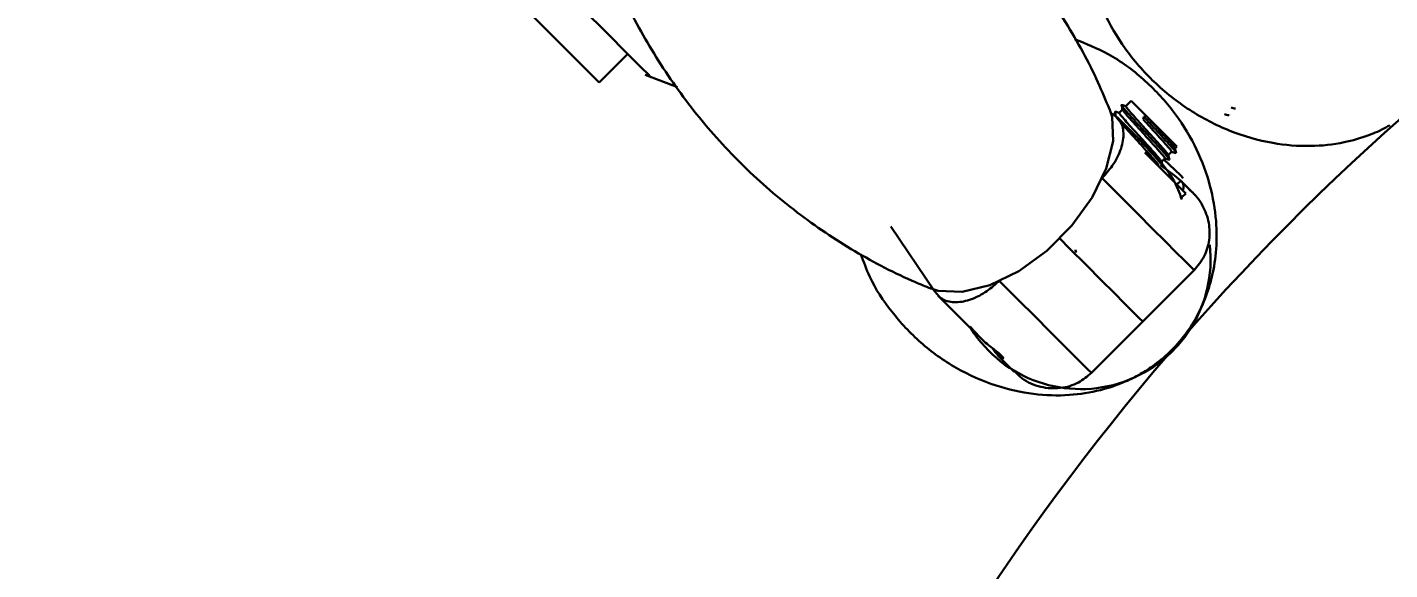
# Model space of a CAD drawing. Header units: millimetres. Extents: x 786 to 1380, y -734 to -314.
# Drawn here: x 1145.92 to 1171.24, y -481.01 to -470.93 of the extents above; entities that cross this region are included whole.
import ezdxf

# ---------------------------------------------------------------- set-up
doc = ezdxf.new("R2010")
doc.units = ezdxf.units.MM
doc.header["$PDSIZE"] = -1
doc.layers.add('粗实线层', color=7, linetype='Continuous', lineweight=15)
doc.dimstyles.new('ISO-25', dxfattribs={"dimtxt": 2.5, "dimasz": 2.5, "dimexe": 1.25, "dimexo": 0.625, "dimtad": 1, "dimtxsty": 'Standard', "dimcen": 2.5, "dimadec": 0, "dimazin": 0, "dimtfac": 1, "dimtmove": 0, "dimatfit": 3, "dimfxl": 1, "dimarcsym": 0})

# ---------------------------------------------------------------- blocks, each defined once
blk = doc.blocks.new('*D130')
at = {"color": 0, "lineweight": -2, "transparency": 16777216}
for p, q in [((1145.915, -458.612), (1145.915, -342.532)), ((1246.277, -506.307), (1246.277, -342.532)), ((1149.995, -344.532), (1242.197, -344.532))]:
    blk.add_line(p, q, dxfattribs=at)
at = {"color": 0, "transparency": 16777216}
for points in [[(1149.995, -343.852), (1149.995, -345.212), (1145.915, -344.532)], [(1242.197, -343.852), (1242.197, -345.212), (1246.277, -344.532)]]:
    blk.add_solid(points, dxfattribs=at)
at = {"layer": 'Defpoints', "color": 0, "transparency": 16777216}
for p in [(1246.277, -344.532), (1145.915, -458.612), (1246.277, -506.307)]:
    blk.add_point(p, dxfattribs=at)
at = {"color": 0, "transparency": 16777216, "insert": (1196.096, -340.966), "char_height": 3.5, "attachment_point": 5}
blk.add_mtext('200,72', dxfattribs=at)

msp = doc.modelspace()

# ---------------------------------------------------------------- linework, layer by layer
at = {"layer": '粗实线层', "color": 7, "linetype": 'Continuous', "lineweight": 30}
for p, q in [((1156.5439, -471.9531), (1157.0742, -471.4227)), ((1157.3995, -471.811), (1158.001, -472.0424)), ((1166.2702, -472.4565), (1166.2085, -472.5183)), ((1166.4318, -472.295), (1166.3323, -472.3945)), ((1166.1282, -472.5058), (1166.133, -472.5013)), ((1166.6658, -472.5902), (1166.6529, -472.6386)), ((1166.6658, -472.5902), (1166.7141, -472.5773)), ((1167.2803, -473.1435), (1166.7141, -472.5773)), ((1168.2494, -472.5618), (1168.2482, -472.5572)), ((1167.2434, -473.1804), (1167.2803, -473.1435)), ((1167.4451, -474.0154), (1166.684, -473.2543)), ((1166.9959, -473.4279), (1167.0577, -473.3662)), ((1167.1197, -473.3041), (1167.1814, -473.2424)), ((1166.9268, -473.4971), (1166.9339, -473.4899)), ((1167.2355, -473.6851), (1166.9742, -473.4876)), ((1167.3499, -473.7786), (1167.2355, -473.6851)), ((1167.2791, -473.8494), (1167.3499, -473.7786)), ((1167.4451, -474.0154), (1167.3668, -474.0937)), ((1161.9656, -474.6324), (1162.7767, -475.8317)), ((1165.4081, -475.1219), (1165.4071, -475.1182)), ((1166.6452, -476.3975), (1167.6, -475.4427)), ((1165.6904, -477.3523), (1166.6452, -476.3975)), ((1163.8459, -476.885), (1163.8748, -476.9298))]:
    msp.add_line(p, q, dxfattribs=at)
at = {"layer": '粗实线层', "color": 7, "linetype": 'Continuous', "lineweight": 30, "flags": 128}
for points in [[(1151.6295, -467.0387), (1151.6813, -467.0905), (1151.862, -467.2711), (1152.1625, -467.5717), (1152.5668, -467.9759), (1153.053, -468.4621), (1153.5949, -469.0041), (1154.1634, -469.5726), (1154.7277, -470.1369), (1155.2575, -470.6667), (1155.7241, -471.1333), (1156.1025, -471.5117), (1156.3722, -471.7814), (1156.5187, -471.9279), (1156.5439, -471.9531)], [(1154.5397, -468.8882), (1155.1374, -469.4859), (1155.7122, -470.0607), (1156.2393, -470.5878), (1156.6954, -471.0439), (1157.0607, -471.4092), (1157.3192, -471.6676), (1157.4595, -471.808), (1157.4844, -471.8329)], [(1162.6925, -475.7798), (1162.8415, -475.8261), (1163.291, -475.8459), (1163.803, -475.7202), (1164.3394, -475.4584), (1164.8605, -475.0799), (1165.3276, -474.6128), (1165.7061, -474.0917), (1165.9679, -473.5553), (1166.0936, -473.0433), (1166.0738, -472.5938), (1166.0272, -472.4441)], [(1166.7141, -472.5773), (1166.5719, -472.4351), (1166.473, -472.3362), (1166.4323, -472.2956), (1166.4318, -472.295)], [(1166.7696, -473.198), (1166.7036, -473.1321), (1166.6354, -473.0638), (1166.5648, -472.9932), (1166.492, -472.9204), (1166.4169, -472.8453), (1166.3396, -472.768), (1166.2601, -472.6885), (1166.1784, -472.6068)], [(1167.0396, -473.3842), (1167.3486, -473.6785), (1167.3943, -473.733)], [(1165.888, -473.7306), (1166.239, -474.0816), (1166.5532, -474.3958), (1166.8292, -474.6718), (1167.0658, -474.9084), (1167.2619, -475.1046), (1167.4168, -475.2594), (1167.5297, -475.3723), (1167.6, -475.4427)], [(1167.5748, -474.0032), (1167.557, -473.9854), (1167.5365, -473.965), (1167.5136, -473.942), (1167.488, -473.9164), (1167.4599, -473.8883), (1167.4293, -473.8577), (1167.3961, -473.8245), (1167.3604, -473.7889)], [(1165.1031, -474.8554), (1165.2841, -475.0364), (1165.5983, -475.3506), (1165.8743, -475.6266), (1166.111, -475.8632), (1166.3071, -476.0594), (1166.462, -476.2143), (1166.5748, -476.3271), (1166.6452, -476.3975)], [(1166.6452, -476.3975), (1166.5748, -476.3271), (1166.462, -476.2143), (1166.3071, -476.0594), (1166.111, -475.8632), (1165.8743, -475.6266), (1165.5983, -475.3506), (1165.2841, -475.0364), (1165.1031, -474.8554)], [(1163.9783, -475.6403), (1164.3293, -475.9913), (1164.6435, -476.3055), (1164.9195, -476.5815), (1165.1561, -476.8181), (1165.3523, -477.0142), (1165.5071, -477.1691), (1165.62, -477.282), (1165.6904, -477.3523)], [(1162.8424, -475.9186), (1162.9453, -476.0215), (1163.0447, -476.1209), (1163.1406, -476.2168), (1163.233, -476.3092), (1163.3218, -476.3979), (1163.4069, -476.4831), (1163.4884, -476.5646), (1163.5662, -476.6423)], [(1163.9612, -477.0374), (1164.0118, -477.0879), (1164.0583, -477.1345), (1164.1009, -477.1771), (1164.1395, -477.2156), (1164.174, -477.2502), (1164.2045, -477.2807), (1164.231, -477.3071), (1164.2534, -477.3296)]]:
    msp.add_lwpolyline(points, dxfattribs=at)
at = {"layer": '粗实线层', "color": 7, "linetype": 'Continuous', "lineweight": 30}
for centre, radius, start, end in [((1201.2771, -506.3068), 45, 131.51202, 330.23211), ((1165.4941, -475.2395), 2.4134, 212.3964, 6.3485)]:
    msp.add_arc(centre, radius, start, end, dxfattribs=at)
for points, knots in [([(1172.1868, -471.7963), (1172.2391, -471.6974), (1172.3601, -471.4686), (1172.4882, -471.0698), (1172.5776, -470.5651), (1172.5804, -469.9583), (1172.4643, -469.2787), (1172.2063, -468.5712), (1171.8024, -467.8839), (1171.2615, -467.2617), (1170.6042, -466.7378), (1169.8559, -466.3612), (1169.2762, -466.163), (1168.9494, -466.1411), (1168.9019, -466.1379)], [0, 0, 0, 0, 0.0384161, 0.08889, 0.1546145, 0.2352156, 0.3279754, 0.42912, 0.535736, 0.6457696, 0.7576644, 0.8698615, 0.9810643, 1, 1, 1, 1]), ([(1166.0259, -472.4521), (1165.9569, -472.2843), (1165.7294, -471.7309), (1165.227, -470.8193), (1164.4795, -469.7594), (1163.5978, -468.7887), (1162.6076, -467.9306), (1161.5328, -467.2091), (1160.6844, -466.7682), (1160.2043, -466.5746), (1160.1102, -466.5366)], [0, 0, 0, 0, 0.0645936, 0.2130421, 0.3632868, 0.5143495, 0.6653304, 0.8154164, 0.9638304, 1, 1, 1, 1]), ([(1165.5723, -469.4088), (1165.5958, -469.5812), (1165.6534, -470.0051), (1165.904, -470.6552), (1166.3039, -471.3431), (1166.8458, -471.9659), (1167.5032, -472.4869), (1168.2499, -472.8745), (1169.014, -473.0948), (1169.7328, -473.1544), (1170.3319, -473.0942), (1170.7997, -472.957), (1171.0832, -472.8385), (1171.2114, -472.7601), (1171.2347, -472.7459)], [0, 0, 0, 0, 0.0688817, 0.1693433, 0.2752393, 0.38453, 0.4956691, 0.6071086, 0.7175606, 0.8103612, 0.8912262, 0.9501754, 0.9909494, 1, 1, 1, 1]), ([(1156.7864, -469.8627), (1156.8559, -470.0317), (1157.0838, -470.5863), (1157.5867, -471.4991), (1158.3343, -472.559), (1159.216, -473.5297), (1160.2062, -474.3877), (1161.281, -475.1093), (1162.1297, -475.5503), (1162.6103, -475.7441), (1162.7048, -475.7823)], [0, 0, 0, 0, 0.0650149, 0.2133725, 0.3635245, 0.5144936, 0.6653817, 0.8153753, 0.9636978, 1, 1, 1, 1]), ([(1161.4074, -475.1473), (1161.4582, -475.2882), (1161.5961, -475.6706), (1161.9699, -476.2314), (1162.5072, -476.8103), (1163.165, -477.2804), (1163.8776, -477.5997), (1164.5918, -477.7618), (1165.2466, -477.7839), (1165.8191, -477.6964), (1166.2624, -477.5479), (1166.6, -477.3797), (1166.8936, -477.1892), (1167.217, -476.9122), (1167.4666, -476.6067), (1167.6649, -476.284), (1167.8164, -475.9632), (1167.95, -475.5324), (1168.0267, -475.0175), (1168.0154, -474.4199), (1167.8862, -473.7659), (1167.6197, -473.0945), (1167.2116, -472.4484), (1166.6681, -471.8749), (1166.0532, -471.4182), (1165.5901, -471.2334), (1165.379, -471.1492)], [0, 0, 0, 0, 0.0326714, 0.08868, 0.1467032, 0.2058753, 0.2652721, 0.3167986, 0.3640937, 0.4043256, 0.4358756, 0.4558771, 0.4752364, 0.4993332, 0.5305607, 0.5440951, 0.5687023, 0.5975995, 0.633381, 0.6758793, 0.7242903, 0.7771845, 0.8331933, 0.8912161, 0.9503884, 1, 1, 1, 1]), ([(1167.1321, -473.3822), (1167.1362, -473.3844), (1167.1502, -473.3922), (1167.1169, -473.3481), (1167.0372, -473.2551), (1166.9138, -473.1185), (1166.7657, -472.9571), (1166.6089, -472.787), (1166.4625, -472.6273), (1166.3424, -472.4939), (1166.2677, -472.4058), (1166.2386, -472.3663), (1166.2541, -472.3758), (1166.258, -472.3783)], [0, 0, 0, 0, 0.0424227, 0.1449861, 0.2474242, 0.3497772, 0.4520897, 0.5544089, 0.6567848, 0.7592593, 0.8618524, 0.9643588, 1, 1, 1, 1]), ([(1166.2482, -472.3738), (1166.252, -472.3879), (1166.2595, -472.4163), (1166.2671, -472.4446), (1166.2709, -472.4588)], [0, 0, 0, 0, 0.50010403, 1, 1, 1, 1]), ([(1166.333, -472.3937), (1166.32, -472.3903), (1166.2927, -472.383), (1166.2655, -472.3757), (1166.2513, -472.372)], [0, 0, 0, 0, 0.4796243, 1, 1, 1, 1]), ([(1167.0521, -473.3606), (1167.0544, -473.3613), (1167.063, -473.3639), (1167.0281, -473.3185), (1166.9519, -473.229), (1166.8383, -473.1021), (1166.7051, -472.9556), (1166.5986, -472.8388), (1166.4987, -472.7288), (1166.4057, -472.6255), (1166.3185, -472.525), (1166.2728, -472.4685), (1166.2757, -472.4651), (1166.2766, -472.4641)], [0, 0, 0, 0, 0.0394044, 0.1493496, 0.2592947, 0.3692375, 0.4791824, 0.5891277, 0.622474, 0.732417, 0.8423601, 0.9523048, 1, 1, 1, 1]), ([(1167.1168, -473.2994), (1167.1173, -473.2995), (1167.123, -473.3003), (1167.0882, -473.2561), (1167.0134, -473.1681), (1166.8995, -473.0408), (1166.7663, -472.8944), (1166.6598, -472.7776), (1166.5599, -472.6676), (1166.467, -472.5644), (1166.3792, -472.4633), (1166.3318, -472.4042), (1166.3361, -472.4012), (1166.3378, -472.4001)], [0, 0, 0, 0, 0.0112228, 0.121765, 0.2323058, 0.3428471, 0.4533912, 0.5639326, 0.5974551, 0.7079963, 0.8185389, 0.929081, 1, 1, 1, 1]), ([(1168.2884, -472.4182), (1168.3015, -472.4217), (1168.3287, -472.429), (1168.356, -472.4363), (1168.3702, -472.4401)], [0, 0, 0, 0, 0.4802355, 1, 1, 1, 1]), ([(1166.0794, -472.529), (1166.1377, -472.5755), (1166.2544, -472.6687), (1166.304, -472.9175), (1166.2472, -473.206), (1166.1005, -473.4939), (1165.9549, -473.6561), (1165.888, -473.7306)], [0, 0, 0, 0, 0.2157737, 0.4317608, 0.6405156, 0.8349251, 1, 1, 1, 1]), ([(1166.1247, -472.4984), (1166.1285, -472.5126), (1166.136, -472.541), (1166.1436, -472.5693), (1166.1474, -472.5835)], [0, 0, 0, 0, 0.5000946, 1, 1, 1, 1]), ([(1166.2093, -472.5175), (1166.196, -472.5139), (1166.1684, -472.5066), (1166.1409, -472.4993), (1166.1268, -472.4955)], [0, 0, 0, 0, 0.4846685, 1, 1, 1, 1]), ([(1166.9284, -473.4843), (1166.9307, -473.485), (1166.9393, -473.4876), (1166.9044, -473.4422), (1166.8282, -473.3527), (1166.7146, -473.2259), (1166.5814, -473.0793), (1166.4748, -472.9626), (1166.375, -472.8526), (1166.2819, -472.7492), (1166.1949, -472.6489), (1166.1495, -472.593), (1166.1521, -472.5895), (1166.1529, -472.5885)], [0, 0, 0, 0, 0.0396351, 0.1502218, 0.2608089, 0.3713959, 0.4819852, 0.5925722, 0.6261163, 0.7367011, 0.8472865, 0.9578752, 1, 1, 1, 1]), ([(1166.9918, -473.4228), (1166.9896, -473.417), (1166.9846, -473.404), (1166.921, -473.328), (1166.8203, -473.2139), (1166.6922, -473.0725), (1166.5537, -472.9208), (1166.4211, -472.7748), (1166.309, -472.6494), (1166.2352, -472.5623), (1166.2023, -472.5193), (1166.2115, -472.5226), (1166.2136, -472.5234)], [0, 0, 0, 0, 0.0883723, 0.1981476, 0.307925, 0.4176995, 0.5274749, 0.6372508, 0.7470295, 0.8568052, 0.9665815, 1, 1, 1, 1]), ([(1167.1759, -473.2369), (1167.1782, -473.2375), (1167.1868, -473.2401), (1167.1518, -473.1948), (1167.0757, -473.1053), (1166.9621, -472.9784), (1166.8289, -472.8319), (1166.7221, -472.7148), (1166.666, -472.653), (1166.6529, -472.6385)], [0, 0, 0, 0, 0.0633033, 0.2399305, 0.4165557, 0.5931837, 0.7698052, 0.94643, 1, 1, 1, 1]), ([(1167.2582, -473.2604), (1167.2612, -473.26), (1167.2681, -473.259), (1167.2151, -473.1936), (1167.1169, -473.0822), (1166.9821, -472.9341), (1166.8236, -472.762), (1166.7195, -472.6487), (1166.6658, -472.5902)], [0, 0, 0, 0, 0.1329925, 0.3038967, 0.4748795, 0.6460228, 0.8173774, 1, 1, 1, 1]), ([(1167.2407, -473.1757), (1167.2411, -473.1757), (1167.2467, -473.1765), (1167.2119, -473.1324), (1167.1372, -473.0444), (1167.0232, -472.9171), (1166.8902, -472.7707), (1166.7833, -472.6537), (1166.7272, -472.5917), (1166.7141, -472.5773)], [0, 0, 0, 0, 0.0175135, 0.2027742, 0.3880344, 0.5732952, 0.7585578, 0.9438172, 1, 1, 1, 1]), ([(1168.1646, -472.542), (1168.1778, -472.5455), (1168.2052, -472.5528), (1168.2325, -472.5601), (1168.2467, -472.5639)], [0, 0, 0, 0, 0.4824397, 1, 1, 1, 1]), ([(1167.0116, -473.5039), (1167.0113, -473.5008), (1167.0106, -473.4929), (1166.9495, -473.4201), (1166.8428, -473.3001), (1166.7025, -473.1466), (1166.5877, -473.0221), (1166.5292, -472.9584), (1166.5205, -472.9489)], [0, 0, 0, 0, 0.1305644, 0.338606, 0.5468278, 0.75531, 0.9637249, 1, 1, 1, 1]), ([(1166.7585, -473.1872), (1166.9706, -473.4194), (1167.2252, -473.6982), (1167.3488, -474.0677), (1167.3695, -474.1294)], [0, 0, 0, 0, 0.8330174, 1, 1, 1, 1]), ([(1167.2653, -473.2622), (1167.2615, -473.2481), (1167.2539, -473.2197), (1167.2464, -473.1914), (1167.2426, -473.1773)], [0, 0, 0, 0, 0.5000715, 1, 1, 1, 1]), ([(1167.018, -473.5108), (1167.0142, -473.4966), (1167.0067, -473.4682), (1166.9991, -473.4399), (1166.9954, -473.4257)], [0, 0, 0, 0, 0.5001055, 1, 1, 1, 1]), ([(1167.0569, -473.3669), (1167.0702, -473.3705), (1167.0976, -473.3778), (1167.125, -473.3851), (1167.1392, -473.3889)], [0, 0, 0, 0, 0.48342289, 1, 1, 1, 1]), ([(1167.1416, -473.3862), (1167.1378, -473.372), (1167.1302, -473.3436), (1167.1227, -473.3153), (1167.1189, -473.3011)], [0, 0, 0, 0, 0.50005094, 1, 1, 1, 1]), ([(1167.1807, -473.2432), (1167.1941, -473.2468), (1167.2217, -473.2541), (1167.2493, -473.2615), (1167.2634, -473.2652)], [0, 0, 0, 0, 0.486573, 1, 1, 1, 1]), ([(1167.3922, -473.9625), (1167.3989, -473.9297), (1167.4177, -473.8371), (1167.3765, -473.8015), (1167.3499, -473.7786)], [0, 0, 0, 0, 0.35472436, 1, 1, 1, 1]), ([(1167.6, -475.4427), (1167.6684, -475.3598), (1167.805, -475.194), (1167.8945, -474.8791), (1167.8873, -474.5504), (1167.7689, -474.2302), (1167.6205, -474.0329), (1167.5189, -473.9527), (1167.5105, -473.9461)], [0, 0, 0, 0, 0.185855, 0.3715342, 0.562082, 0.7645034, 0.9806385, 1, 1, 1, 1]), ([(1165.4062, -475.1148), (1165.4031, -475.103), (1165.3987, -475.0866), (1165.3944, -475.0703), (1165.3931, -475.0656)], [0, 0, 0, 0, 0.7172385, 1, 1, 1, 1]), ([(1162.7767, -475.8317), (1162.8232, -475.89), (1162.9164, -476.0067), (1163.1652, -476.0563), (1163.4537, -475.9994), (1163.7416, -475.8528), (1163.9038, -475.7072), (1163.9783, -475.6403)], [0, 0, 0, 0, 0.2157738, 0.431761, 0.6405165, 0.8349276, 1, 1, 1, 1]), ([(1163.8748, -476.9298), (1163.9126, -476.9782), (1163.9879, -477.0747), (1164.0597, -477.0952), (1164.0503, -477.0629), (1163.9942, -477.0038), (1163.8926, -476.9202), (1163.6692, -476.7554), (1163.5145, -476.5799), (1163.4367, -476.4917)], [0, 0, 0, 0, 0.15297571, 0.30523202, 0.47227038, 0.50025959, 0.66631871, 0.83219766, 1, 1, 1, 1]), ([(1164.2585, -477.3116), (1164.3048, -477.3624), (1164.4359, -477.506), (1164.7407, -477.6285), (1165.108, -477.6545), (1165.4454, -477.5565), (1165.6133, -477.4166), (1165.6904, -477.3523)], [0, 0, 0, 0, 0.1308624, 0.3702353, 0.6015923, 0.817051, 1, 1, 1, 1])]:
    msp.add_open_spline(points, degree=3, knots=knots, dxfattribs=at)

# ---------------------------------------------------------------- dimensions: what is measured, and where the dimension line sits
dim = msp.add_linear_dim(base=(1246.2771, -344.5321), p1=(1145.9154, -458.6119), p2=(1246.2771, -506.3068), dimstyle='ISO-25', override={"dimtxt": 3.5, "dimasz": 4.08, "dimexe": 2, "dimexo": 0, "dimgap": 1.524, "dimtih": 1, "dimtoh": 1, "dimlfac": 2, "dimzin": 0, "dimadec": 2, "dimtzin": 0})
dim.commit()
dim.dimension.update_dxf_attribs({"geometry": '*D130', "text_midpoint": (1196.0962, -340.9664)})

doc.saveas('drawing.dxf')
